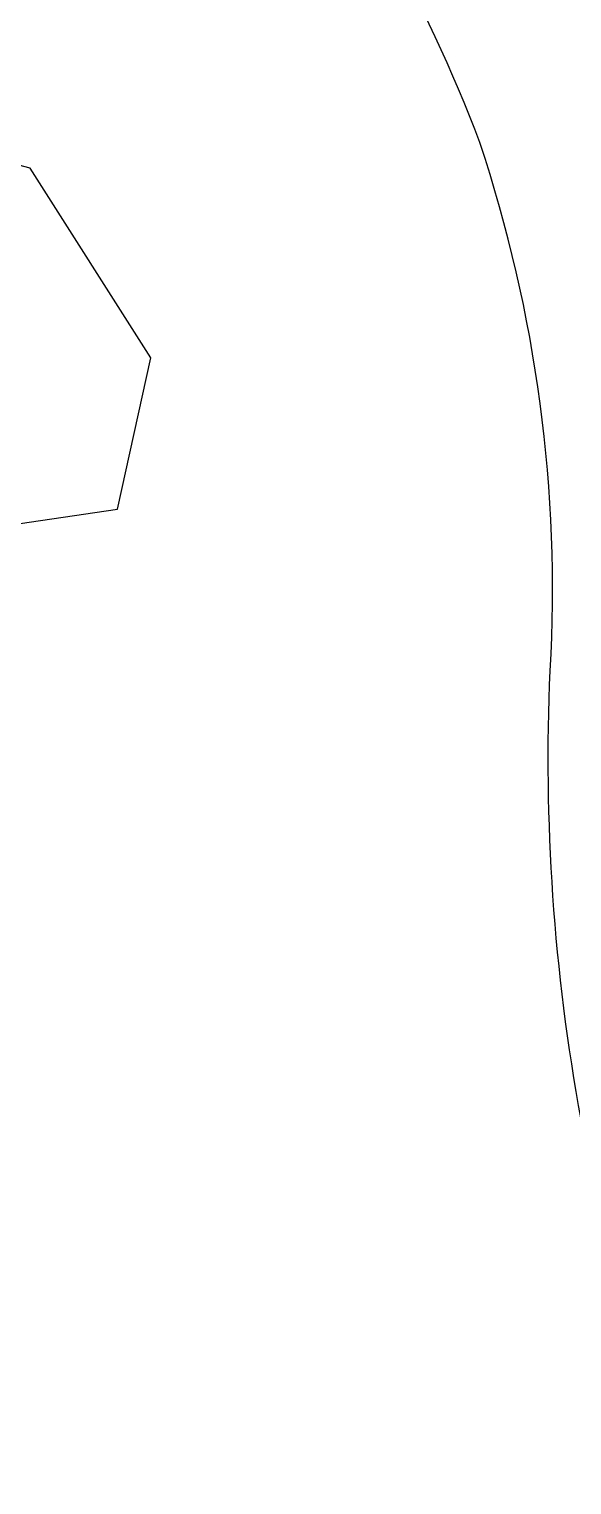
# Model space of a CAD drawing. Header units: millimetres. Extents: x -343543 to 400519, y -115663 to 104219.
# Drawn here: x -242187 to -241823, y 1729 to 2708 of the extents above; entities that cross this region are included whole.
import ezdxf

# ---------------------------------------------------------------- set-up
doc = ezdxf.new("R2010")
doc.units = ezdxf.units.MM
doc.layers.get('0').update_dxf_attribs({"color": 231, "lineweight": 0})
doc.layers.add('A-PATT', color=252, linetype='Continuous', lineweight=9)
doc.layers.add('A-SYMBOLS', color=10, linetype='Continuous', lineweight=13)
doc.layers.add('XREF MAT BANG NOI THAT$0$FF-Plants', color=8, linetype='Continuous')
doc.layers.add('XREF MAT BANG TUONG XAY$0$A-PATT', color=8, linetype='Continuous')
doc.styles.add('XREF MAT BANG NOI THAT$0$Standard', font='txt')

# ---------------------------------------------------------------- blocks, each defined once
blk = doc.blocks.new('XREF MAT BANG NOI THAT$0$YLD.Studio-01-255')
at = {"layer": 'XREF MAT BANG NOI THAT$0$FF-Plants', "color": 8}
for p, q in [((679.35, 324.89), (584.59, 349.7)), ((760.33, 197.45), (679.35, 324.89)), ((738.1, 95.68), (760.33, 197.45)), ((580.43, 72.22), (738.1, 95.68))]:
    blk.add_line(p, q, dxfattribs=at)
at = {"color": 8, "style": 'XREF MAT BANG NOI THAT$0$Standard', "flags": 1}
for tag, p in [('YLD.STUDIO', (-196.03, -5.6)), ('抖音/小红书/公众号：YLD.STUDIO', (-196.03, -5.6)), ('YLD.STUDIO', (-196.03, -5.61))]:
    blk.add_attdef(tag, p, '', height=0.00296, dxfattribs=at)
blk = doc.blocks.new('XREF MAT BANG NOI THAT')
at = {"color": 8}
blk.add_blockref('XREF MAT BANG NOI THAT$0$YLD.Studio-01-255', (19988.2, 2289.37), dxfattribs=at)
blk = doc.blocks.new('01.Xref _MB T1')
at = {"layer": 'XREF MAT BANG TUONG XAY$0$A-PATT', "color": 8}
blk.add_lwpolyline([(24746.58978, 1202.53717, 0.082468327), (24022.4805, 1386.15429, 0.021735377), (23357.86025, 1416.92817, -0.007186396), (22570.54046, 1431.15427, -0.017000948), (22077.28112, 1468.35851, -0.042272716), (21500.01981, 1576.09554, -0.107296615), (21176.98178, 1736.9903, -0.160801585), (21037.59719, 1974.86923, -0.056519695), (21016.8414, 2276.40741, 0.095215252), (20969.555, 2631.37264, 0.170472702), (20584.73432, 3093.75179, 0.118792293), (20051.29879, 3268.72621, 0.11862728), (19502.40968, 3184.79873, 0.135530352), (19055.89909, 2847.02552, 0.131285629), (18885.70323, 2421.36024, 0.019866911), (18858.55277, 1959.72591, -0.063954217), (18814.13903, 1690.28546, -0.217715917), (18633.99179, 1490.84365, -0.082745941), (18269.47742, 1414.92062, -0.021794656), (17671.15311, 1400.46683, 0.00944351), (17056.00387, 1401.25773, 0.082639146), (16102.71191, 1248.63274, 0.188834132), (15497.2539, 748.06419, 0.135173683), (15381.4724, 15.00243)], format="xyb", dxfattribs=at)
at = {"layer": 'A-PATT', "color": 8}
blk.add_blockref('XREF MAT BANG NOI THAT', (0, 0), dxfattribs=at)

msp = doc.modelspace()

# ---------------------------------------------------------------- block references
at = {"layer": 'A-SYMBOLS'}
msp.add_blockref('01.Xref _MB T1', (-262854.02, 0), dxfattribs=at)

doc.saveas('drawing.dxf')
